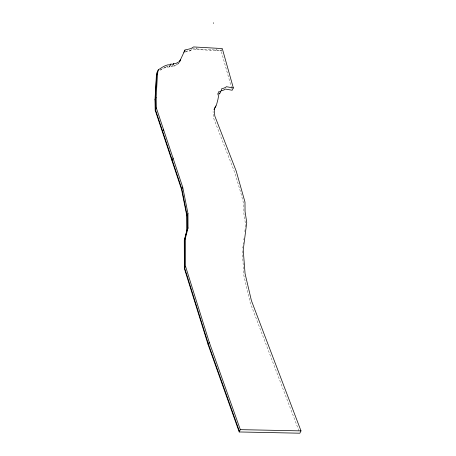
<?xml version="1.0" encoding="UTF-8"?>
<svg xmlns="http://www.w3.org/2000/svg" width="456" height="456" viewBox="0 0 456 456"><rect width="100%" height="100%" fill="white"/><g stroke="black" fill="none" stroke-linecap="round" stroke-linejoin="round"><path stroke-width="0.34" stroke-dasharray="2.28 1.71" d="M244.872 231.659L245.094 229.602M245.385 226.866L245.602 224.814L243.914 213.864L243.84 204.402L241.144 194.056L235.057 173.354L213.687 118.378L213.055 111.446M242.278 250.846L243.926 275.92L250.276 302.978L299.347 431.872M242.66 248.104L242.848 246.736M243.23 243.994L243.418 242.62M243.8 239.879L243.988 238.505M165.824 67.459L166.092 66.918L167.603 66.365L169.358 66.468L169.985 65.863L172.18 65.995L172.801 65.39L171.912 66.536L169.717 66.411L169.09 67.015C165.368 66.718 161.903 69.112 158.865 71.033M167.335 66.907L167.603 66.365M169.09 67.015L169.945 65.288M169.717 66.411L169.985 65.863M171.912 66.536L172.18 65.995M172.539 65.938L174.289 66.04L175.138 64.313M177.447 64.319L177.715 63.772L174.557 65.499M174.289 66.04L178.495 63.743L178.763 63.202M185.199 52.012L189.867 50.89L192.711 48.712L221.416 50.342L221.24 49.71L220.972 50.257L231.808 88.886M195.823 49.453L196.673 47.726M210.598 50.331L210.866 49.789M215.665 50.633L216.514 48.906M189.867 50.89L192.443 49.254L218.202 50.781L218.47 50.24M221.416 50.342L221.149 50.89L218.202 50.781M217.848 92.99L217.278 94.147L217.717 95.122M178.495 63.743L179.453 61.913M160.273 69.739L166.092 66.918M185.467 51.465L190.135 50.342"/><path stroke-width="0.68" d="M233.329 87.922L226.301 86.697L225.726 87.358L222.739 88.572L221.821 88.515L221.439 90.596L219.342 91.884L218.418 91.827L219.079 93.286L217.882 99.693L216.321 105.501L214.195 109.126L214.827 116.058L236.197 171.034L244.986 202.082L245.06 211.544L246.742 222.494L243.23 249.899L245.066 273.6L251.421 300.658L300.994 430.88L299.854 433.2L239.189 431.957L208.096 344.548L184.384 268.544L184.281 240.489L186.88 230.274L186.823 215.853L181.573 189.519L155.205 110.284L155.006 99.807L156.351 76.084L157.155 72.156L158.295 69.836C161.88 67.602 165.796 64.41 170.236 64.695L170.863 64.091L173.058 64.216L173.679 63.618L175.429 63.72L179.635 61.429L180.593 59.593L179.453 61.913L185.011 50.012L191.007 48.57L193.583 46.934L222.289 48.57L233.329 87.922L232.189 90.242L225.161 89.017L224.586 89.678L221.599 90.892M184.281 240.489L185.421 238.169L188.026 227.954L187.963 213.533L182.713 187.199L156.345 107.969L156.146 97.487L157.497 73.764L158.295 69.836M220.556 91.531L220.299 92.916L218.726 93.879M157.423 71.609L156.619 75.542L155.274 99.265L155.467 109.742L181.836 188.972L187.085 215.306L187.148 229.733L184.549 239.947L184.651 268.003L208.363 344.006L239.457 431.416M215.699 105.883L214.115 109.634M156.351 76.084L157.497 73.764M170.276 65.271L170.863 64.091M155.006 99.807L156.146 97.487M173.098 64.798L173.679 63.618M155.205 110.284L156.345 107.969M183.865 52.332L185.011 50.012M213.419 23.341L213.687 22.8M162.319 132.115L163.459 129.795M172.049 160.381L173.189 158.061M181.573 189.519L182.713 187.199M186.823 215.853L187.963 213.533M186.88 230.274L188.026 227.954M184.384 268.544L185.524 266.224L185.421 238.169M208.096 344.548L209.241 342.228L185.524 266.224M239.189 431.957L240.329 429.643L209.241 342.228M240.329 429.643L300.994 430.88"/></g></svg>
